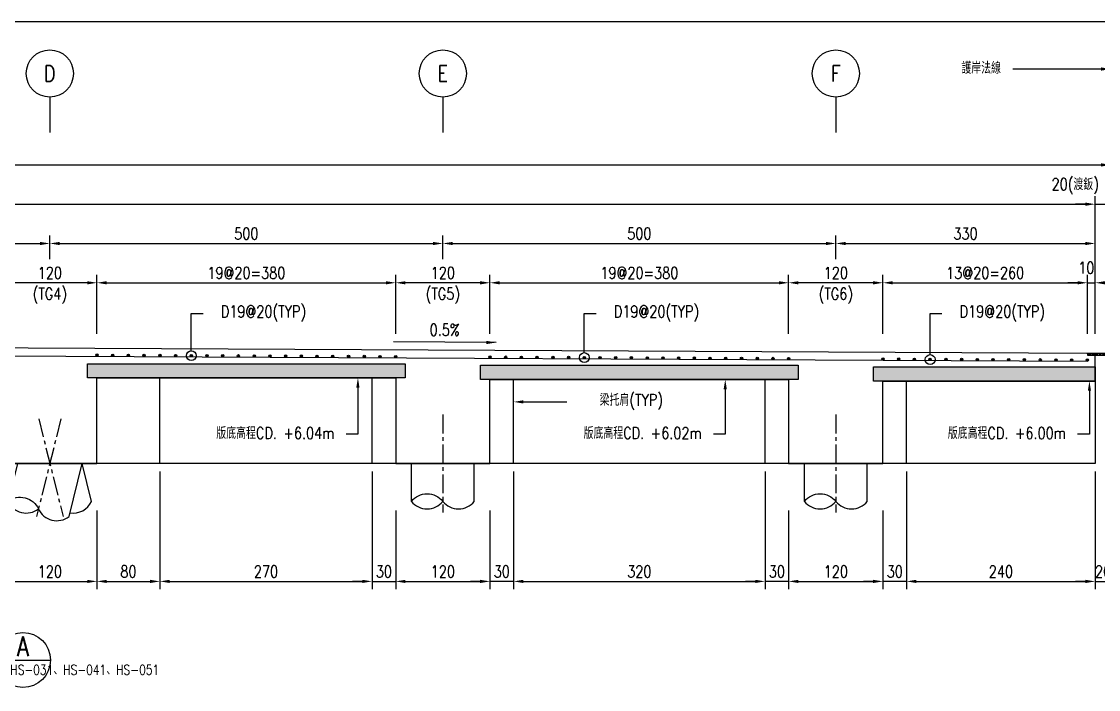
# Model space of a CAD drawing. Extents: x -791 to 13121, y -31587 to 2944.
# Drawn here: x 2029 to 3399, y 1913 to 2762 of the extents above; entities that cross this region are included whole.
import ezdxf
from ezdxf import colors
from ezdxf.entities.mleader import LeaderData, LeaderLine
from ezdxf.enums import TextEntityAlignment as Align
from ezdxf.math import Vec2, Vec3

# ---------------------------------------------------------------- set-up
doc = ezdxf.new("R2010")
doc.units = 0
doc.header["$LTSCALE"] = 0.05
doc.linetypes.add('CENTER', pattern=[50.8, 31.75, -6.35, 6.35, -6.35])
doc.layers.get('0').update_dxf_attribs({"linetype": 'CONTINUOUS'})
doc.layers.get('Defpoints').update_dxf_attribs({"linetype": 'CONTINUOUS'})
for name, color, linetype in [('HB_0', 7, 'CONTINUOUS'), ('HB_DIM', 1, 'CONTINUOUS'), ('HB_ReBar', 3, 'CONTINUOUS'), ('HB_SYMBOLS', 7, 'CONTINUOUS'), ('HB_TXT_CTEXT', 2, 'CONTINUOUS'), ('底圖', 7, 'CONTINUOUS'), ('預鑄版_HATCH', 253, 'CONTINUOUS')]:
    doc.layers.add(name, color=color, linetype=linetype)
doc.styles.get("Standard").update_dxf_attribs({"font": 'ROMANS.shx', "width": 0.8, "bigfont": 'lchinap.shx'})
doc.dimstyles.new('50cm', dxfattribs={"dimscale": 5, "dimtxt": 3, "dimasz": 2.5, "dimexe": 2, "dimexo": 2, "dimgap": 1, "dimtad": 1, "dimdsep": 46, "dimtxsty": 'Standard', "dimcen": 0, "dimclrt": 2, "dimadec": 0, "dimazin": 0, "dimtfac": 1, "dimtix": 1, "dimtmove": 2, "dimatfit": 3, "dimfxl": 0, "dimtolj": 1, "dimtzin": 0, "dimarcsym": 0})

# ---------------------------------------------------------------- blocks, each defined once
blk = doc.blocks.new('gr_t')
at = {"layer": 'HB_SYMBOLS', "color": 4, "linetype": 'Continuous'}
blk.add_line((0, -6), (0, -15), dxfattribs=at)
blk.add_circle((0, 0), 6, dxfattribs=at)
at = {"layer": 'HB_SYMBOLS', "color": 4, "linetype": 'Continuous', "width": 0.8}
blk.add_attdef('A', text='', height=4.5, dxfattribs=at).set_placement((0, 0), align=Align.MIDDLE)
blk = doc.blocks.new('*D8')
at = {"layer": 'Defpoints', "color": 0}
for p in [(3395, 2530.1), (415, 2355.1), (3395, 2355.1)]:
    blk.add_point(p, dxfattribs=at)
at = {"layer": 'HB_DIM', "color": 0, "lineweight": -2}
for p, q in [((415, 2365.1), (415, 2540.1)), ((3395, 2365.1), (3395, 2540.1)), ((427.5, 2530.1), (3382.5, 2530.1))]:
    blk.add_line(p, q, dxfattribs=at)
at = {"layer": 'HB_DIM', "color": 0}
for points in [[(427.5, 2532.1), (427.5, 2528), (415, 2530.1)], [(3382.5, 2532.1), (3382.5, 2528), (3395, 2530.1)]]:
    blk.add_solid(points, dxfattribs=at)
at = {"layer": 'HB_DIM', "color": 2, "insert": (1905, 2542.6), "char_height": 15, "attachment_point": 5}
blk.add_mtext('\\A1;2980', dxfattribs=at)
blk = doc.blocks.new('*D12')
at = {"layer": 'Defpoints', "color": 0}
for p in [(2065, 2480.1), (1565, 2450.1), (2065, 2450.1)]:
    blk.add_point(p, dxfattribs=at)
at = {"layer": 'HB_DIM', "color": 0, "lineweight": -2}
for p, q in [((1565, 2460.1), (1565, 2490.1)), ((1577.5, 2480.1), (2052.5, 2480.1)), ((2065, 2460.1), (2065, 2490.1))]:
    blk.add_line(p, q, dxfattribs=at)
at = {"layer": 'HB_DIM', "color": 0}
for points in [[(1577.5, 2482.1), (1577.5, 2478), (1565, 2480.1)], [(2052.5, 2482.1), (2052.5, 2478), (2065, 2480.1)]]:
    blk.add_solid(points, dxfattribs=at)
at = {"layer": 'HB_DIM', "color": 2, "insert": (1815, 2492.6), "char_height": 15, "attachment_point": 5}
blk.add_mtext('\\A1;500', dxfattribs=at)
blk = doc.blocks.new('*D13')
at = {"layer": 'Defpoints', "color": 0}
for p in [(2565, 2480.1), (2065, 2450.1), (2565, 2450.1)]:
    blk.add_point(p, dxfattribs=at)
at = {"layer": 'HB_DIM', "color": 0, "lineweight": -2}
for p, q in [((2065, 2460.1), (2065, 2490.1)), ((2077.5, 2480.1), (2552.5, 2480.1)), ((2565, 2460.1), (2565, 2490.1))]:
    blk.add_line(p, q, dxfattribs=at)
at = {"layer": 'HB_DIM', "color": 0}
for points in [[(2077.5, 2482.1), (2077.5, 2478), (2065, 2480.1)], [(2552.5, 2482.1), (2552.5, 2478), (2565, 2480.1)]]:
    blk.add_solid(points, dxfattribs=at)
at = {"layer": 'HB_DIM', "color": 2, "insert": (2315, 2492.6), "char_height": 15, "attachment_point": 5}
blk.add_mtext('\\A1;500', dxfattribs=at)
blk = doc.blocks.new('*D14')
at = {"layer": 'Defpoints', "color": 0}
for p in [(3065, 2480.1), (2565, 2450.1), (3065, 2450.1)]:
    blk.add_point(p, dxfattribs=at)
at = {"layer": 'HB_DIM', "color": 0, "lineweight": -2}
for p, q in [((2565, 2460.1), (2565, 2490.1)), ((2577.5, 2480.1), (3052.5, 2480.1)), ((3065, 2460.1), (3065, 2490.1))]:
    blk.add_line(p, q, dxfattribs=at)
at = {"layer": 'HB_DIM', "color": 0}
for points in [[(2577.5, 2482.1), (2577.5, 2478), (2565, 2480.1)], [(3052.5, 2482.1), (3052.5, 2478), (3065, 2480.1)]]:
    blk.add_solid(points, dxfattribs=at)
at = {"layer": 'HB_DIM', "color": 2, "insert": (2815, 2492.6), "char_height": 15, "attachment_point": 5}
blk.add_mtext('\\A1;500', dxfattribs=at)
blk = doc.blocks.new('*D15')
at = {"layer": 'Defpoints', "color": 0}
for p in [(3395, 2480.1), (3065, 2450.1), (3395, 2355.1)]:
    blk.add_point(p, dxfattribs=at)
at = {"layer": 'HB_DIM', "color": 0, "lineweight": -2}
for p, q in [((3065, 2460.1), (3065, 2490.1)), ((3077.5, 2480.1), (3382.5, 2480.1)), ((3395, 2365.1), (3395, 2490.1))]:
    blk.add_line(p, q, dxfattribs=at)
at = {"layer": 'HB_DIM', "color": 0}
for points in [[(3077.5, 2482.1), (3077.5, 2478), (3065, 2480.1)], [(3382.5, 2482.1), (3382.5, 2478), (3395, 2480.1)]]:
    blk.add_solid(points, dxfattribs=at)
at = {"layer": 'HB_DIM', "color": 2, "insert": (3230, 2492.6), "char_height": 15, "attachment_point": 5}
blk.add_mtext('\\A1;330', dxfattribs=at)
blk = doc.blocks.new('*D16')
at = {"layer": 'Defpoints', "color": 0}
for p in [(3415, 2530.1), (3395, 2355.1), (3415, 2355.1)]:
    blk.add_point(p, dxfattribs=at)
at = {"layer": 'HB_DIM', "color": 0, "lineweight": -2}
for p, q in [((3395, 2365.1), (3395, 2540.1)), ((3415, 2365.1), (3415, 2540.1)), ((3382.5, 2530.1), (3370, 2530.1)), ((3395, 2530.1), (3415, 2530.1)), ((3427.5, 2530.1), (3440, 2530.1))]:
    blk.add_line(p, q, dxfattribs=at)
at = {"layer": 'HB_DIM', "color": 0}
for points in [[(3382.5, 2532.1), (3382.5, 2528), (3395, 2530.1)], [(3427.5, 2532.1), (3427.5, 2528), (3415, 2530.1)]]:
    blk.add_solid(points, dxfattribs=at)
at = {"layer": 'HB_DIM', "color": 2, "insert": (3369.6, 2553), "char_height": 15, "attachment_point": 5}
blk.add_mtext('\\A1;20(渡鈑)', dxfattribs=at)
blk = doc.blocks.new('*D17')
at = {"layer": 'Defpoints', "color": 0}
for p in [(3415, 2580.1), (415, 2355.1), (3415, 2355.1)]:
    blk.add_point(p, dxfattribs=at)
at = {"layer": 'HB_DIM', "color": 0, "lineweight": -2}
for p, q in [((415, 2365.1), (415, 2590.1)), ((3415, 2365.1), (3415, 2590.1)), ((427.5, 2580.1), (3402.5, 2580.1))]:
    blk.add_line(p, q, dxfattribs=at)
at = {"layer": 'HB_DIM', "color": 0}
for points in [[(427.5, 2582.1), (427.5, 2578), (415, 2580.1)], [(3402.5, 2582.1), (3402.5, 2578), (3415, 2580.1)]]:
    blk.add_solid(points, dxfattribs=at)
at = {"layer": 'HB_DIM', "color": 2, "insert": (1915, 2592.6), "char_height": 15, "attachment_point": 5}
blk.add_mtext('\\A1;3000', dxfattribs=at)
blk = doc.blocks.new('*D21')
at = {"layer": 'Defpoints', "color": 0}
for p in [(2005, 2150.1), (2125, 2150.1), (2125, 2050.1)]:
    blk.add_point(p, dxfattribs=at)
at = {"layer": 'HB_DIM', "color": 0, "lineweight": -2}
for p, q in [((2005, 2140.1), (2005, 2040.1)), ((2125, 2140.1), (2125, 2040.1)), ((2017.5, 2050.1), (2112.5, 2050.1))]:
    blk.add_line(p, q, dxfattribs=at)
at = {"layer": 'HB_DIM', "color": 0}
for points in [[(2017.5, 2052.1), (2017.5, 2048), (2005, 2050.1)], [(2112.5, 2052.1), (2112.5, 2048), (2125, 2050.1)]]:
    blk.add_solid(points, dxfattribs=at)
at = {"layer": 'HB_DIM', "color": 2, "insert": (2065, 2062.6), "char_height": 15, "attachment_point": 5}
blk.add_mtext('\\A1;120', dxfattribs=at)
blk = doc.blocks.new('*D22')
at = {"layer": 'Defpoints', "color": 0}
for p in [(2505, 2150.1), (2625, 2150.1), (2625, 2050.1)]:
    blk.add_point(p, dxfattribs=at)
at = {"layer": 'HB_DIM', "color": 0, "lineweight": -2}
for p, q in [((2505, 2140.1), (2505, 2040.1)), ((2625, 2140.1), (2625, 2040.1)), ((2517.5, 2050.1), (2612.5, 2050.1))]:
    blk.add_line(p, q, dxfattribs=at)
at = {"layer": 'HB_DIM', "color": 0}
for points in [[(2517.5, 2052.1), (2517.5, 2048), (2505, 2050.1)], [(2612.5, 2052.1), (2612.5, 2048), (2625, 2050.1)]]:
    blk.add_solid(points, dxfattribs=at)
at = {"layer": 'HB_DIM', "color": 2, "insert": (2565, 2062.6), "char_height": 15, "attachment_point": 5}
blk.add_mtext('\\A1;120', dxfattribs=at)
blk = doc.blocks.new('*D23')
at = {"layer": 'Defpoints', "color": 0}
for p in [(3005, 2150.1), (3125, 2150.1), (3125, 2050.1)]:
    blk.add_point(p, dxfattribs=at)
at = {"layer": 'HB_DIM', "color": 0, "lineweight": -2}
for p, q in [((3005, 2140.1), (3005, 2040.1)), ((3125, 2140.1), (3125, 2040.1)), ((3017.5, 2050.1), (3112.5, 2050.1))]:
    blk.add_line(p, q, dxfattribs=at)
at = {"layer": 'HB_DIM', "color": 0}
for points in [[(3017.5, 2052.1), (3017.5, 2048), (3005, 2050.1)], [(3112.5, 2052.1), (3112.5, 2048), (3125, 2050.1)]]:
    blk.add_solid(points, dxfattribs=at)
at = {"layer": 'HB_DIM', "color": 2, "insert": (3065, 2062.6), "char_height": 15, "attachment_point": 5}
blk.add_mtext('\\A1;120', dxfattribs=at)
blk = doc.blocks.new('*D25')
at = {"layer": 'Defpoints', "color": 0}
for p in [(2205, 2200.1), (2125, 2150.1), (2205, 2050.1)]:
    blk.add_point(p, dxfattribs=at)
at = {"layer": 'HB_DIM', "color": 0, "lineweight": -2}
for p, q in [((2205, 2190.1), (2205, 2040.1)), ((2125, 2140.1), (2125, 2040.1)), ((2137.5, 2050.1), (2192.5, 2050.1))]:
    blk.add_line(p, q, dxfattribs=at)
at = {"layer": 'HB_DIM', "color": 0}
for points in [[(2137.5, 2052.1), (2137.5, 2048), (2125, 2050.1)], [(2192.5, 2052.1), (2192.5, 2048), (2205, 2050.1)]]:
    blk.add_solid(points, dxfattribs=at)
at = {"layer": 'HB_DIM', "color": 2, "insert": (2165, 2062.6), "char_height": 15, "attachment_point": 5}
blk.add_mtext('\\A1;80', dxfattribs=at)
blk = doc.blocks.new('*D26')
at = {"layer": 'Defpoints', "color": 0}
for p in [(2475, 2200.1), (2505, 2150.1), (2505, 2050.1)]:
    blk.add_point(p, dxfattribs=at)
at = {"layer": 'HB_DIM', "color": 0, "lineweight": -2}
for p, q in [((2475, 2190.1), (2475, 2040.1)), ((2505, 2140.1), (2505, 2040.1)), ((2462.5, 2050.1), (2450, 2050.1)), ((2475, 2050.1), (2505, 2050.1)), ((2517.5, 2050.1), (2530, 2050.1))]:
    blk.add_line(p, q, dxfattribs=at)
at = {"layer": 'HB_DIM', "color": 0}
for points in [[(2462.5, 2052.1), (2462.5, 2048), (2475, 2050.1)], [(2517.5, 2052.1), (2517.5, 2048), (2505, 2050.1)]]:
    blk.add_solid(points, dxfattribs=at)
at = {"layer": 'HB_DIM', "color": 2, "insert": (2490, 2062.6), "char_height": 15, "attachment_point": 5}
blk.add_mtext('\\A1;30', dxfattribs=at)
blk = doc.blocks.new('*D33')
at = {"layer": 'Defpoints', "color": 0}
for p in [(2655, 2200.1), (2625, 2150.1), (2625, 2050.1)]:
    blk.add_point(p, dxfattribs=at)
at = {"layer": 'HB_DIM', "color": 0, "lineweight": -2}
for p, q in [((2655, 2190.1), (2655, 2040.1)), ((2625, 2140.1), (2625, 2040.1)), ((2612.5, 2050.1), (2600, 2050.1)), ((2655, 2050.1), (2625, 2050.1)), ((2667.5, 2050.1), (2680, 2050.1))]:
    blk.add_line(p, q, dxfattribs=at)
at = {"layer": 'HB_DIM', "color": 0}
for points in [[(2612.5, 2052.1), (2612.5, 2048), (2625, 2050.1)], [(2667.5, 2052.1), (2667.5, 2048), (2655, 2050.1)]]:
    blk.add_solid(points, dxfattribs=at)
at = {"layer": 'HB_DIM', "color": 2, "insert": (2640, 2062.6), "char_height": 15, "attachment_point": 5}
blk.add_mtext('\\A1;30', dxfattribs=at)
blk = doc.blocks.new('*D34')
at = {"layer": 'Defpoints', "color": 0}
for p in [(2975, 2200.1), (3005, 2150.1), (2975, 2050.1)]:
    blk.add_point(p, dxfattribs=at)
at = {"layer": 'HB_DIM', "color": 0, "lineweight": -2}
for p, q in [((2975, 2190.1), (2975, 2040.1)), ((3005, 2140.1), (3005, 2040.1)), ((2962.5, 2050.1), (2950, 2050.1)), ((3005, 2050.1), (2975, 2050.1)), ((3017.5, 2050.1), (3030, 2050.1))]:
    blk.add_line(p, q, dxfattribs=at)
at = {"layer": 'HB_DIM', "color": 0}
for points in [[(2962.5, 2052.1), (2962.5, 2048), (2975, 2050.1)], [(3017.5, 2052.1), (3017.5, 2048), (3005, 2050.1)]]:
    blk.add_solid(points, dxfattribs=at)
at = {"layer": 'HB_DIM', "color": 2, "insert": (2990, 2062.6), "char_height": 15, "attachment_point": 5}
blk.add_mtext('\\A1;30', dxfattribs=at)
blk = doc.blocks.new('*D35')
at = {"layer": 'Defpoints', "color": 0}
for p in [(3155, 2200.1), (3125, 2150.1), (3125, 2050.1)]:
    blk.add_point(p, dxfattribs=at)
at = {"layer": 'HB_DIM', "color": 0, "lineweight": -2}
for p, q in [((3155, 2190.1), (3155, 2040.1)), ((3125, 2140.1), (3125, 2040.1)), ((3112.5, 2050.1), (3100, 2050.1)), ((3155, 2050.1), (3125, 2050.1)), ((3167.5, 2050.1), (3180, 2050.1))]:
    blk.add_line(p, q, dxfattribs=at)
at = {"layer": 'HB_DIM', "color": 0}
for points in [[(3112.5, 2052.1), (3112.5, 2048), (3125, 2050.1)], [(3167.5, 2052.1), (3167.5, 2048), (3155, 2050.1)]]:
    blk.add_solid(points, dxfattribs=at)
at = {"layer": 'HB_DIM', "color": 2, "insert": (3140, 2062.6), "char_height": 15, "attachment_point": 5}
blk.add_mtext('\\A1;30', dxfattribs=at)
blk = doc.blocks.new('*D39')
at = {"layer": 'Defpoints', "color": 0}
for p in [(2205, 2200.1), (2475, 2200.1), (2475, 2050.1)]:
    blk.add_point(p, dxfattribs=at)
at = {"layer": 'HB_DIM', "color": 0, "lineweight": -2}
for p, q in [((2205, 2190.1), (2205, 2040.1)), ((2475, 2190.1), (2475, 2040.1)), ((2217.5, 2050.1), (2462.5, 2050.1))]:
    blk.add_line(p, q, dxfattribs=at)
at = {"layer": 'HB_DIM', "color": 0}
for points in [[(2217.5, 2052.1), (2217.5, 2048), (2205, 2050.1)], [(2462.5, 2052.1), (2462.5, 2048), (2475, 2050.1)]]:
    blk.add_solid(points, dxfattribs=at)
at = {"layer": 'HB_DIM', "color": 2, "insert": (2340, 2062.6), "char_height": 15, "attachment_point": 5}
blk.add_mtext('\\A1;270', dxfattribs=at)
blk = doc.blocks.new('*D40')
at = {"layer": 'Defpoints', "color": 0}
for p in [(2655, 2200.1), (2975, 2200.1), (2975, 2050.1)]:
    blk.add_point(p, dxfattribs=at)
at = {"layer": 'HB_DIM', "color": 0, "lineweight": -2}
for p, q in [((2655, 2190.1), (2655, 2040.1)), ((2975, 2190.1), (2975, 2040.1)), ((2667.5, 2050.1), (2962.5, 2050.1))]:
    blk.add_line(p, q, dxfattribs=at)
at = {"layer": 'HB_DIM', "color": 0}
for points in [[(2667.5, 2052.1), (2667.5, 2048), (2655, 2050.1)], [(2962.5, 2052.1), (2962.5, 2048), (2975, 2050.1)]]:
    blk.add_solid(points, dxfattribs=at)
at = {"layer": 'HB_DIM', "color": 2, "insert": (2815, 2062.6), "char_height": 15, "attachment_point": 5}
blk.add_mtext('\\A1;320', dxfattribs=at)
blk = doc.blocks.new('*D41')
at = {"layer": 'Defpoints', "color": 0}
for p in [(3155, 2200.1), (3395, 2200.1), (3395, 2050.1)]:
    blk.add_point(p, dxfattribs=at)
at = {"layer": 'HB_DIM', "color": 0, "lineweight": -2}
for p, q in [((3155, 2190.1), (3155, 2040.1)), ((3395, 2190.1), (3395, 2040.1)), ((3167.5, 2050.1), (3382.5, 2050.1))]:
    blk.add_line(p, q, dxfattribs=at)
at = {"layer": 'HB_DIM', "color": 0}
for points in [[(3167.5, 2052.1), (3167.5, 2048), (3155, 2050.1)], [(3382.5, 2052.1), (3382.5, 2048), (3395, 2050.1)]]:
    blk.add_solid(points, dxfattribs=at)
at = {"layer": 'HB_DIM', "color": 2, "insert": (3275, 2062.6), "char_height": 15, "attachment_point": 5}
blk.add_mtext('\\A1;240', dxfattribs=at)
blk = doc.blocks.new('CA')
at = {"layer": 'HB_SYMBOLS', "color": 3, "linetype": 'Continuous'}
blk.add_line((0, 0), (14, 0), dxfattribs=at)
at = {"layer": 'HB_SYMBOLS', "color": 4, "linetype": 'Continuous'}
blk.add_circle((7, 0), 7, dxfattribs=at)
at = {"layer": 'HB_SYMBOLS', "color": 3, "linetype": 'Continuous', "width": 0.8}
blk.add_attdef('A', text='', height=5, dxfattribs=at).set_placement((7, 3.5), align=Align.MIDDLE)
at = {"layer": 'HB_SYMBOLS', "color": 1, "linetype": 'Continuous', "width": 0.8}
blk.add_attdef('HB2002', text='', height=2.5, dxfattribs=at).set_placement((7, -2.5), align=Align.MIDDLE)
blk = doc.blocks.new('ReBarPoint')
at = {"layer": 'HB_0'}
h = blk.add_hatch(color=0, dxfattribs=at)
h.dxf.hatch_style = 1
edge = h.paths.add_edge_path()
edge.add_arc((0, 0), 1.5, 0, 360)
at = {"layer": 'HB_ReBar', "color": 0}
blk.add_circle((0, 0), 1.5, dxfattribs=at)
blk = doc.blocks.new('*D51')
at = {"layer": 'Defpoints', "color": 0}
for p in [(2505, 2430.1), (2125, 2355.1), (2505, 2355.1)]:
    blk.add_point(p, dxfattribs=at)
at = {"layer": 'HB_DIM', "color": 0, "lineweight": -2}
for p, q in [((2125, 2365.1), (2125, 2440.1)), ((2505, 2365.1), (2505, 2440.1)), ((2137.5, 2430.1), (2492.5, 2430.1))]:
    blk.add_line(p, q, dxfattribs=at)
at = {"layer": 'HB_DIM', "color": 0}
for points in [[(2137.5, 2432.1), (2137.5, 2428), (2125, 2430.1)], [(2492.5, 2432.1), (2492.5, 2428), (2505, 2430.1)]]:
    blk.add_solid(points, dxfattribs=at)
at = {"layer": 'HB_DIM', "color": 2, "insert": (2315, 2442.6), "char_height": 15, "attachment_point": 5}
blk.add_mtext('\\A1;19@20=380', dxfattribs=at)
blk = doc.blocks.new('*D52')
at = {"layer": 'Defpoints', "color": 0}
for p in [(3005, 2430.1), (2625, 2355.1), (3005, 2355.1)]:
    blk.add_point(p, dxfattribs=at)
at = {"layer": 'HB_DIM', "color": 0, "lineweight": -2}
for p, q in [((2625, 2365.1), (2625, 2440.1)), ((3005, 2365.1), (3005, 2440.1)), ((2637.5, 2430.1), (2992.5, 2430.1))]:
    blk.add_line(p, q, dxfattribs=at)
at = {"layer": 'HB_DIM', "color": 0}
for points in [[(2637.5, 2432.1), (2637.5, 2428), (2625, 2430.1)], [(2992.5, 2432.1), (2992.5, 2428), (3005, 2430.1)]]:
    blk.add_solid(points, dxfattribs=at)
at = {"layer": 'HB_DIM', "color": 2, "insert": (2815, 2442.6), "char_height": 15, "attachment_point": 5}
blk.add_mtext('\\A1;19@20=380', dxfattribs=at)
blk = doc.blocks.new('*D53')
at = {"layer": 'Defpoints', "color": 0}
for p in [(3385, 2430.1), (3125, 2355.1), (3385, 2355.1)]:
    blk.add_point(p, dxfattribs=at)
at = {"layer": 'HB_DIM', "color": 0, "lineweight": -2}
for p, q in [((3125, 2365.1), (3125, 2440.1)), ((3385, 2365.1), (3385, 2440.1)), ((3137.5, 2430.1), (3372.5, 2430.1))]:
    blk.add_line(p, q, dxfattribs=at)
at = {"layer": 'HB_DIM', "color": 0}
for points in [[(3137.5, 2432.1), (3137.5, 2428), (3125, 2430.1)], [(3372.5, 2432.1), (3372.5, 2428), (3385, 2430.1)]]:
    blk.add_solid(points, dxfattribs=at)
at = {"layer": 'HB_DIM', "color": 2, "insert": (3255, 2442.6), "char_height": 15, "attachment_point": 5}
blk.add_mtext('\\A1;13@20=260', dxfattribs=at)
blk = doc.blocks.new('*D54')
at = {"layer": 'Defpoints', "color": 0}
for p in [(3395, 2430.1), (3385, 2355.1), (3395, 2355.1)]:
    blk.add_point(p, dxfattribs=at)
at = {"layer": 'HB_DIM', "color": 0, "lineweight": -2}
for p, q in [((3385, 2365.1), (3385, 2440.1)), ((3395, 2365.1), (3395, 2440.1)), ((3372.5, 2430.1), (3360, 2430.1)), ((3385, 2430.1), (3395, 2430.1)), ((3407.5, 2430.1), (3420, 2430.1))]:
    blk.add_line(p, q, dxfattribs=at)
at = {"layer": 'HB_DIM', "color": 0}
for points in [[(3372.5, 2432.1), (3372.5, 2428), (3385, 2430.1)], [(3407.5, 2432.1), (3407.5, 2428), (3395, 2430.1)]]:
    blk.add_solid(points, dxfattribs=at)
at = {"layer": 'HB_DIM', "color": 2, "insert": (3383.7, 2449.2), "char_height": 15, "attachment_point": 5}
blk.add_mtext('\\A1;10', dxfattribs=at)
blk = doc.blocks.new('*D56')
at = {"layer": 'Defpoints', "color": 0}
for p in [(3395, 2200.1), (3415, 2200.1), (3415, 2050.1)]:
    blk.add_point(p, dxfattribs=at)
at = {"layer": 'HB_DIM', "color": 0, "lineweight": -2}
for p, q in [((3395, 2190.1), (3395, 2040.1)), ((3415, 2190.1), (3415, 2040.1)), ((3382.5, 2050.1), (3370, 2050.1)), ((3395, 2050.1), (3415, 2050.1)), ((3427.5, 2050.1), (3440, 2050.1))]:
    blk.add_line(p, q, dxfattribs=at)
at = {"layer": 'HB_DIM', "color": 0}
for points in [[(3382.5, 2052.1), (3382.5, 2048), (3395, 2050.1)], [(3427.5, 2052.1), (3427.5, 2048), (3415, 2050.1)]]:
    blk.add_solid(points, dxfattribs=at)
at = {"layer": 'HB_DIM', "color": 2, "insert": (3405, 2062.6), "char_height": 15, "attachment_point": 5}
blk.add_mtext('\\A1;20', dxfattribs=at)
blk = doc.blocks.new('*D756')
at = {"layer": 'Defpoints', "color": 0}
for p in [(2005, 2430.1), (2005, 2355.1), (2125, 2355.1)]:
    blk.add_point(p, dxfattribs=at)
at = {"layer": 'HB_DIM', "color": 0, "lineweight": -2}
for p, q in [((2005, 2365.1), (2005, 2440.1)), ((2125, 2365.1), (2125, 2440.1)), ((2112.5, 2430.1), (2017.5, 2430.1))]:
    blk.add_line(p, q, dxfattribs=at)
at = {"layer": 'HB_DIM', "color": 0}
for points in [[(2017.5, 2432.1), (2017.5, 2428), (2005, 2430.1)], [(2112.5, 2432.1), (2112.5, 2428), (2125, 2430.1)]]:
    blk.add_solid(points, dxfattribs=at)
at = {"layer": 'HB_DIM', "color": 2, "char_height": 15, "attachment_point": 5}
for s, insert in [('\\A1;120', (2065, 2442.6)), ('\\A1;(TG4)', (2065, 2413.6))]:
    blk.add_mtext(s, dxfattribs=dict(at, insert=insert))
blk = doc.blocks.new('*D757')
at = {"layer": 'Defpoints', "color": 0}
for p in [(2505, 2430.1), (2505, 2355.1), (2625, 2355.1)]:
    blk.add_point(p, dxfattribs=at)
at = {"layer": 'HB_DIM', "color": 0, "lineweight": -2}
for p, q in [((2505, 2365.1), (2505, 2440.1)), ((2625, 2365.1), (2625, 2440.1)), ((2612.5, 2430.1), (2517.5, 2430.1))]:
    blk.add_line(p, q, dxfattribs=at)
at = {"layer": 'HB_DIM', "color": 0}
for points in [[(2517.5, 2432.1), (2517.5, 2428), (2505, 2430.1)], [(2612.5, 2432.1), (2612.5, 2428), (2625, 2430.1)]]:
    blk.add_solid(points, dxfattribs=at)
at = {"layer": 'HB_DIM', "color": 2, "char_height": 15, "attachment_point": 5}
for s, insert in [('\\A1;120', (2565, 2442.6)), ('\\A1;(TG5)', (2565, 2413.6))]:
    blk.add_mtext(s, dxfattribs=dict(at, insert=insert))
blk = doc.blocks.new('*D758')
at = {"layer": 'Defpoints', "color": 0}
for p in [(3005, 2430.1), (3005, 2355.1), (3125, 2355.1)]:
    blk.add_point(p, dxfattribs=at)
at = {"layer": 'HB_DIM', "color": 0, "lineweight": -2}
for p, q in [((3005, 2365.1), (3005, 2440.1)), ((3125, 2365.1), (3125, 2440.1)), ((3112.5, 2430.1), (3017.5, 2430.1))]:
    blk.add_line(p, q, dxfattribs=at)
at = {"layer": 'HB_DIM', "color": 0}
for points in [[(3017.5, 2432.1), (3017.5, 2428), (3005, 2430.1)], [(3112.5, 2432.1), (3112.5, 2428), (3125, 2430.1)]]:
    blk.add_solid(points, dxfattribs=at)
at = {"layer": 'HB_DIM', "color": 2, "char_height": 15, "attachment_point": 5}
for s, insert in [('\\A1;120', (3065, 2442.6)), ('\\A1;(TG6)', (3065, 2413.6))]:
    blk.add_mtext(s, dxfattribs=dict(at, insert=insert))
blk = doc.blocks.new('80cm斜樁側面')
at = {"layer": 'HB_0', "linetype": 'Continuous'}
for points in [[(-41.2, 0), (-53.2, -48.1)], [(24.4, -67.5), (41.2, 0)]]:
    blk.add_lwpolyline(points, dxfattribs=at)
at = {"layer": 'HB_0'}
blk.add_lwpolyline([(53.2, -48.1), (41.2, 0)], dxfattribs=at)
at = {"layer": 'HB_0', "linetype": 'Continuous'}
for points in [[(-53.2, -48.1, -0.48), (-14.4, -57.8, 0.48), (24.4, -67.5, 0.48)], [(-53.2, -48.1, 0.48), (-14.4, -57.8, 0.48)], [(25.6, -62.6, 0.340232), (53.2, -48.1)]]:
    blk.add_lwpolyline(points, format="xyb", dxfattribs=at)
at = {"layer": 'HB_DIM', "color": 1, "linetype": 'CENTER', "ltscale": 15}
for p, q in [((14.2, 57), (-16.8, -67.3)), ((-14.2, 57), (16.8, -67.3))]:
    blk.add_line(p, q, dxfattribs=at)
blk = doc.blocks.new('80cm直樁')
at = {"layer": 'HB_0', "linetype": 'Continuous'}
for p, q in [((-40, -48.1), (-40, 0)), ((40, -48.1), (40, 0))]:
    blk.add_line(p, q, dxfattribs=at)
for points in [[(-40, -48.1, -0.48), (0, -48.1, 0.48), (40, -48.1, 0.48)], [(-40, -48.1, 0.48), (0, -48.1, 0.48)]]:
    blk.add_lwpolyline(points, format="xyb", dxfattribs=at)
at = {"layer": 'HB_DIM', "color": 1, "linetype": 'CENTER', "ltscale": 15}
blk.add_line((0, 62.2), (0, -62.2), dxfattribs=at)
blk = doc.blocks.new('_DotBlank')
at = {"color": 0, "linetype": 'ByBlock', "lineweight": -2}
blk.add_line((-0.5, 0), (-1, 0), dxfattribs=at)
blk.add_circle((0, 0), 0.5, dxfattribs=at)

msp = doc.modelspace()

# ---------------------------------------------------------------- hatches: boundary and pattern name
at = {"layer": 'HB_0'}
h = msp.add_hatch(dxfattribs=at)
h.set_pattern_fill('STEEL', color=1)
h.set_pattern_definition([(45, (-5664.1806, 33468.3417), (-2.24506403, 2.24506403), []), (45, (-5664.1806, 33469.9292), (-2.24506403, 2.24506403), [])])
h.paths.add_polyline_path([(3385, 2338.055), (3425, 2338.055), (3425, 2340.055), (3385, 2340.055)])
at = {"layer": '預鑄版_HATCH', "linetype": 'Continuous'}
h = msp.add_hatch(color=256, dxfattribs=at)
h.dxf.hatch_style = 2
h.paths.add_polyline_path([(2113, 2327.054), (2517, 2327.054), (2517, 2309.054), (2113, 2309.054)])
h = msp.add_hatch(color=256, dxfattribs=at)
h.dxf.hatch_style = 2
h.paths.add_polyline_path([(2613, 2325.054), (3017, 2325.054), (3017, 2307.054), (2613, 2307.054)])
h = msp.add_hatch(color=256, dxfattribs=at)
h.dxf.hatch_style = 2
h.paths.add_polyline_path([(3113, 2323.055), (3395, 2323.055), (3395, 2305.055), (3113, 2305.055)])

# ---------------------------------------------------------------- linework, layer by layer
at = {"layer": 'Defpoints', "color": 217}
msp.add_lwpolyline([(3945, 445), (2947.5, 445), (2947.5, 0), (0, 0), (0, 2762.5), (3945, 2762.5)], close=True, dxfattribs=at)
at = {"layer": 'HB_0', "color": 4}
msp.add_line((3395, 2305.055), (3395, 2335.055), dxfattribs=at)
at = {"layer": 'HB_0', "color": 252}
for p, q in [((2205, 2200.055), (2205, 2309.054)), ((2475, 2200.055), (2475, 2309.054)), ((2655, 2200.055), (2655, 2307.054)), ((2975, 2200.055), (2975, 2307.054)), ((3155, 2200.055), (3155, 2305.055))]:
    msp.add_line(p, q, dxfattribs=at)
at = {"layer": 'HB_0', "color": 4}
msp.add_lwpolyline([(625, 2317.055), (1005, 2317.055), (1005, 2200.055), (1125, 2200.055), (1125, 2314.054), (1505, 2314.054), (1505, 2200.055), (1625, 2200.055), (1625, 2312.054), (2005, 2312.054), (2005, 2200.055), (2125, 2200.055), (2125, 2309.054), (2505, 2309.054), (2505, 2200.055), (2625, 2200.055), (2625, 2307.054), (3005, 2307.054), (3005, 2200.055), (3125, 2200.055), (3125, 2305.055), (3395, 2305.055), (3395, 2340.155), (425.05, 2355.005, 0.41567878)], format="xyb", dxfattribs=at)
at = {"layer": 'HB_0'}
msp.add_lwpolyline([(3385, 2338.055), (3425, 2338.055), (3425, 2340.055), (3385, 2340.055)], close=True, dxfattribs=at)
at = {"layer": 'HB_0', "color": 7, "linetype": 'Continuous'}
for points in [[(2113, 2327.054), (2517, 2327.054), (2517, 2309.054), (2113, 2309.054)], [(2613, 2325.054), (3017, 2325.054), (3017, 2307.054), (2613, 2307.054)], [(3113, 2323.055), (3395, 2323.055), (3395, 2305.055), (3113, 2305.055)]]:
    msp.add_lwpolyline(points, close=True, dxfattribs=at)
at = {"layer": 'HB_0'}
msp.add_lwpolyline([(3395, 2305.055), (3395, 2200.055), (415, 2200.055), (415, 2280.055)], dxfattribs=at)
at = {"layer": 'HB_ReBar'}
msp.add_line((425, 2345.005), (3385, 2330.205), dxfattribs=at)

# ---------------------------------------------------------------- block references
at = {"layer": 'HB_0'}
for name, p in [('80cm直樁', (2565, 2200.055)), ('80cm直樁', (3065, 2200.055)), ('80cm斜樁側面', (2065, 2200.055))]:
    msp.add_blockref(name, p, dxfattribs=at)
at = {"layer": 'HB_ReBar'}
for p in [(2125, 2338.005), (2145, 2337.905), (2165, 2337.805), (2185, 2337.705), (2205, 2337.605), (2225, 2337.505), (2245, 2337.405), (2265, 2337.305), (2285, 2337.205), (2305, 2337.105), (2325, 2337.005), (2345, 2336.905), (2365, 2336.805), (2385, 2336.705), (2405, 2336.605), (2425, 2336.505), (2445, 2336.405), (2465, 2336.305), (2485, 2336.205), (2505, 2336.105), (2625, 2335.505), (2645, 2335.405), (2665, 2335.305), (2685, 2335.205), (2705, 2335.105), (2725, 2335.005), (2745, 2334.905), (2765, 2334.805), (2785, 2334.705), (2805, 2334.605), (2825, 2334.505), (2845, 2334.405), (2865, 2334.305), (2885, 2334.205), (2905, 2334.105), (2925, 2334.005), (2945, 2333.905), (2965, 2333.805), (2985, 2333.705), (3005, 2333.605), (3125, 2333.005), (3145, 2332.905), (3165, 2332.805), (3185, 2332.705), (3205, 2332.605), (3225, 2332.505), (3245, 2332.405), (3265, 2332.305), (3285, 2332.205), (3305, 2332.105), (3325, 2332.005), (3345, 2331.905), (3365, 2331.805), (3385, 2331.705)]:
    msp.add_blockref('ReBarPoint', p, dxfattribs=at)
at = {"layer": 'HB_TXT_CTEXT', "linetype": 'Continuous'}
ref = msp.add_blockref('CA', (1995.759, 1950.055), dxfattribs=dict(at, xscale=4.99999875465619, yscale=4.99999875465619, zscale=4.99999875465619))
ref.add_attrib('HB2002', 'HS-031、HS-041、HS-051', dxfattribs={"layer": 'HB_SYMBOLS', "color": 1, "linetype": 'Continuous', "height": 12.5, "width": 0.8}).set_placement((2109.438, 1937.555), align=Align.MIDDLE)
ref.add_attrib('A', 'A', dxfattribs={"layer": 'HB_SYMBOLS', "color": 3, "linetype": 'Continuous', "height": 25, "width": 0.8}).set_placement((2030.759, 1967.555), align=Align.MIDDLE)
at = {"layer": '底圖'}
ref = msp.add_blockref('gr_t', (2065, 2696.371), dxfattribs=dict(at, xscale=5, yscale=5, zscale=5))
ref.add_attrib('A', 'D', dxfattribs={"layer": 'HB_SYMBOLS', "color": 4, "linetype": 'Continuous', "height": 20, "width": 0.8}).set_placement((2065, 2696.371), align=Align.MIDDLE)
ref = msp.add_blockref('gr_t', (2565, 2696.371), dxfattribs=dict(at, xscale=5, yscale=5, zscale=5))
ref.add_attrib('A', 'E', dxfattribs={"layer": 'HB_SYMBOLS', "color": 4, "linetype": 'Continuous', "height": 20, "width": 0.8}).set_placement((2565, 2696.371), align=Align.MIDDLE)
ref = msp.add_blockref('gr_t', (3065, 2696.371), dxfattribs=dict(at, xscale=5, yscale=5, zscale=5))
ref.add_attrib('A', 'F', dxfattribs={"layer": 'HB_SYMBOLS', "color": 4, "linetype": 'Continuous', "height": 20, "width": 0.8}).set_placement((3065, 2696.371), align=Align.MIDDLE)

# ---------------------------------------------------------------- texts
at = {"layer": 'HB_TXT_CTEXT', "linetype": 'Continuous', "width": 0.8}
msp.add_text('0.5%%%', height=15, dxfattribs=at).set_placement((2548.23, 2370.139), align=Align.MIDDLE_LEFT)

# ---------------------------------------------------------------- dimensions: what is measured, and where the dimension line sits
at = {"layer": 'HB_DIM'}
for base, p1, p2, picture, middle in [((3415, 2580.055), (415, 2355.055), (3415, 2355.055), '*D17', (1915, 2592.555)), ((3395, 2530.055), (415, 2355.055), (3395, 2355.055), '*D8', (1905, 2542.555)), ((2065, 2480.055), (1565, 2450.055), (2065, 2450.055), '*D12', (1815, 2492.555)), ((2565, 2480.055), (2065, 2450.055), (2565, 2450.055), '*D13', (2315, 2492.555)), ((3065, 2480.055), (2565, 2450.055), (3065, 2450.055), '*D14', (2815, 2492.555)), ((3395, 2480.055), (3065, 2450.055), (3395, 2355.055), '*D15', (3230, 2492.555)), ((2205, 2050.055), (2125, 2150.055), (2205, 2200.055), '*D25', (2165, 2062.555)), ((2475, 2050.055), (2205, 2200.055), (2475, 2200.055), '*D39', (2340, 2062.555)), ((2505, 2050.055), (2475, 2200.055), (2505, 2150.055), '*D26', (2490, 2062.555)), ((2625, 2050.055), (2655, 2200.055), (2625, 2150.055), '*D33', (2640, 2062.555)), ((2975, 2050.055), (2655, 2200.055), (2975, 2200.055), '*D40', (2815, 2062.555)), ((2975, 2050.055), (3005, 2150.055), (2975, 2200.055), '*D34', (2990, 2062.555)), ((3125, 2050.055), (3155, 2200.055), (3125, 2150.055), '*D35', (3140, 2062.555)), ((3395, 2050.055), (3155, 2200.055), (3395, 2200.055), '*D41', (3275, 2062.555)), ((3415, 2050.055), (3395, 2200.055), (3415, 2200.055), '*D56', (3405, 2062.555)), ((2125, 2050.055), (2005, 2150.055), (2125, 2150.055), '*D21', (2065, 2062.555)), ((2625, 2050.055), (2505, 2150.055), (2625, 2150.055), '*D22', (2565, 2062.555)), ((3125, 2050.055), (3005, 2150.055), (3125, 2150.055), '*D23', (3065, 2062.555))]:
    dim = msp.add_linear_dim(base=base, p1=p1, p2=p2, dimstyle='50cm', dxfattribs=at)
    dim.commit()
    dim.dimension.update_dxf_attribs({"geometry": picture, "text_midpoint": middle})
dim = msp.add_linear_dim(base=(3415, 2530.055), p1=(3395, 2355.055), p2=(3415, 2355.055), text='<>(渡鈑)', dimstyle='50cm', dxfattribs=at)
dim.commit()
dim.dimension.update_dxf_attribs({"geometry": '*D16', "text_midpoint": (3369.631, 2553.027), "dimtype": 160})
dim = msp.add_linear_dim(base=(3395, 2430.055), p1=(3385, 2355.055), p2=(3395, 2355.055), dimstyle='50cm', dxfattribs=at)
dim.commit()
dim.dimension.update_dxf_attribs({"geometry": '*D54', "text_midpoint": (3383.732, 2449.187), "dimtype": 160})
for base, p1, p2, text, picture, middle in [((2005, 2430.055), (2125, 2355.055), (2005, 2355.055), '<>\\X(TG4)', '*D756', (2065, 2430.055)), ((2505, 2430.055), (2625, 2355.055), (2505, 2355.055), '<>\\X(TG5)', '*D757', (2565, 2430.055)), ((3005, 2430.055), (3125, 2355.055), (3005, 2355.055), '<>\\X(TG6)', '*D758', (3065, 2430.055))]:
    dim = msp.add_linear_dim(base=base, p1=p1, p2=p2, angle=180, text=text, dimstyle='50cm', dxfattribs=at)
    dim.commit()
    dim.dimension.update_dxf_attribs({"geometry": picture, "text_midpoint": middle})
for base, p1, p2, text, picture, middle in [((2505, 2430.055), (2125, 2355.055), (2505, 2355.055), '19@20=<>', '*D51', (2315, 2442.555)), ((3005, 2430.055), (2625, 2355.055), (3005, 2355.055), '19@20=<>', '*D52', (2815, 2442.555)), ((3385, 2430.055), (3125, 2355.055), (3385, 2355.055), '13@20=<>', '*D53', (3255, 2442.555))]:
    dim = msp.add_linear_dim(base=base, p1=p1, p2=p2, text=text, dimstyle='50cm', dxfattribs=at)
    dim.commit()
    dim.dimension.update_dxf_attribs({"geometry": picture, "text_midpoint": middle})

# ---------------------------------------------------------------- leaders
msp.add_leader([(2632.982, 2354.058), (2502.227, 2354.711)], dimstyle='50cm', dxfattribs=at)
ml = msp.add_multileader_mtext('Standard', dxfattribs=at)
ml.set_content('護岸法線', color=2)
ml.set_leader_properties(color=1)
ml.build(insert=Vec2(0, 0))
ml.multileader.update_dxf_attribs({"dogleg_length": 3, "arrow_head_size": 12.5, "scale": 5})
ctx = ml.context
ctx.base_point, ctx.scale, ctx.char_height, ctx.arrow_head_size, ctx.landing_gap_size, ctx.plane_origin = Vec3(3179.879, 2702.048), 5, 15, 12.5, 15, Vec3(3415, 2727.048)
ctx.text_align_type = 2
notes = []
notes.append((ctx, [(0, (1, 1, 0), (3305.129, 2702.048), (-1, 0), 15, [(0, [(3415, 2702.048)], 0, [])])]))
ctx.mtext.insert, ctx.mtext.alignment, ctx.mtext.flow_direction = Vec3(3275.129, 2710.955), 3, 5
ml = msp.add_multileader_mtext('Standard', dxfattribs=at)
ml.set_content('D19@20(TYP)', color=2)
ml.set_leader_properties(color=1)
ml.set_arrow_properties(name='DOTBLANK')
ml.build(insert=Vec2(0, 0))
ml.multileader.update_dxf_attribs({"dogleg_length": 3, "arrow_head_size": 12.5, "scale": 5})
ctx = ml.context
ctx.base_point, ctx.scale, ctx.char_height, ctx.arrow_head_size, ctx.landing_gap_size, ctx.plane_origin = Vec3(2260, 2390.998), 5, 15, 12.5, 15, Vec3(2245, 2339.605)
ctx.text_align_type = 2
notes.append((ctx, [(0, (1, 1, 0), (2245, 2390.998), (1, 0), 15, [(0, [(2245, 2337.405)], 0, [])])]))
ctx.mtext.insert, ctx.mtext.alignment, ctx.mtext.flow_direction = Vec3(2391, 2400.998), 3, 5
ml = msp.add_multileader_mtext('Standard', dxfattribs=at)
ml.set_content('D19@20(TYP)', color=2)
ml.set_leader_properties(color=1)
ml.set_arrow_properties(name='DOTBLANK')
ml.build(insert=Vec2(0, 0))
ml.multileader.update_dxf_attribs({"dogleg_length": 3, "arrow_head_size": 12.5, "scale": 5})
ctx = ml.context
ctx.base_point, ctx.scale, ctx.char_height, ctx.arrow_head_size, ctx.landing_gap_size, ctx.plane_origin = Vec3(2760, 2390.998), 5, 15, 12.5, 15, Vec3(2745, 2339.605)
ctx.text_align_type = 2
notes.append((ctx, [(0, (1, 1, 0), (2745, 2390.998), (1, 0), 15, [(0, [(2745, 2334.905)], 0, [])])]))
ctx.mtext.insert, ctx.mtext.alignment, ctx.mtext.flow_direction = Vec3(2891, 2400.998), 3, 5
ml = msp.add_multileader_mtext('Standard', dxfattribs=at)
ml.set_content('D19@20(TYP)', color=2)
ml.set_leader_properties(color=1)
ml.set_arrow_properties(name='DOTBLANK')
ml.build(insert=Vec2(0, 0))
ml.multileader.update_dxf_attribs({"dogleg_length": 3, "arrow_head_size": 12.5, "scale": 5})
ctx = ml.context
ctx.base_point, ctx.scale, ctx.char_height, ctx.arrow_head_size, ctx.landing_gap_size, ctx.plane_origin = Vec3(3200, 2390.998), 5, 15, 12.5, 15, Vec3(3185, 2339.605)
ctx.text_align_type = 2
notes.append((ctx, [(0, (1, 1, 0), (3185, 2390.998), (1, 0), 15, [(0, [(3185, 2332.405)], 0, [])])]))
ctx.mtext.insert, ctx.mtext.alignment, ctx.mtext.flow_direction = Vec3(3331, 2400.998), 3, 5
ml = msp.add_multileader_mtext('Standard', dxfattribs=at)
ml.set_content('版底高程CD. +6.04m', color=2)
ml.set_leader_properties(color=1)
ml.build(insert=Vec2(0, 0))
ml.multileader.update_dxf_attribs({"dogleg_length": 3, "arrow_head_size": 12.5, "scale": 5})
ctx = ml.context
ctx.base_point, ctx.scale, ctx.char_height, ctx.arrow_head_size, ctx.landing_gap_size, ctx.plane_origin = Vec3(2218.03, 2237.486), 5, 15, 12.5, 15, Vec3(2456.958, 2317.055)
ctx.text_align_type = 2
notes.append((ctx, [(0, (1, 1, 0), (2456.958, 2237.486), (-1, 0), 15, [(0, [(2456.958, 2309.054)], 0, [])])]))
ctx.mtext.insert, ctx.mtext.alignment, ctx.mtext.flow_direction = Vec3(2426.958, 2246.392), 3, 5
ml = msp.add_multileader_mtext('Standard', dxfattribs=at)
ml.set_content('版底高程CD. +6.02m', color=2)
ml.set_leader_properties(color=1)
ml.build(insert=Vec2(0, 0))
ml.multileader.update_dxf_attribs({"dogleg_length": 3, "arrow_head_size": 12.5, "scale": 5})
ctx = ml.context
ctx.base_point, ctx.scale, ctx.char_height, ctx.arrow_head_size, ctx.landing_gap_size, ctx.plane_origin = Vec3(2685.358, 2237.486), 5, 15, 12.5, 15, Vec3(2924.287, 2317.055)
ctx.text_align_type = 2
notes.append((ctx, [(0, (1, 1, 0), (2924.287, 2237.486), (-1, 0), 15, [(0, [(2924.287, 2307.054)], 0, [])])]))
ctx.mtext.insert, ctx.mtext.alignment, ctx.mtext.flow_direction = Vec3(2894.287, 2246.392), 3, 5
ml = msp.add_multileader_mtext('Standard', dxfattribs=at)
ml.set_content('版底高程CD. +6.00m', color=2)
ml.set_leader_properties(color=1)
ml.build(insert=Vec2(0, 0))
ml.multileader.update_dxf_attribs({"dogleg_length": 3, "arrow_head_size": 12.5, "scale": 5})
ctx = ml.context
ctx.base_point, ctx.scale, ctx.char_height, ctx.arrow_head_size, ctx.landing_gap_size, ctx.plane_origin = Vec3(3148.707, 2237.486), 5, 15, 12.5, 15, Vec3(3387.636, 2317.055)
ctx.text_align_type = 2
notes.append((ctx, [(0, (1, 1, 0), (3387.636, 2237.486), (-1, 0), 15, [(0, [(3387.641, 2305.141)], 0, [])])]))
ctx.mtext.insert, ctx.mtext.alignment, ctx.mtext.flow_direction = Vec3(3357.636, 2246.392), 3, 5
ml = msp.add_multileader_mtext('Standard', dxfattribs=at)
ml.set_content('梁托肩(TYP)', color=2)
ml.set_leader_properties(color=1)
ml.build(insert=Vec2(0, 0))
ml.multileader.update_dxf_attribs({"dogleg_length": 3, "arrow_head_size": 12.5, "scale": 5})
ctx = ml.context
ctx.base_point, ctx.scale, ctx.char_height, ctx.arrow_head_size, ctx.landing_gap_size, ctx.plane_origin = Vec3(2722.583, 2278.485), 5, 15, 12.5, 15, Vec3(2655, 2278.485)
ctx.text_align_type = 2
notes.append((ctx, [(0, (1, 1, 0), (2707.583, 2278.485), (1, 0), 15, [(0, [(2655, 2278.485)], 0, [])])]))
ctx.mtext.insert, ctx.mtext.alignment, ctx.mtext.flow_direction = Vec3(2844.975, 2288.485), 3, 5
for ctx, leaders in notes:
    for number, flags, end, landing, length, lines in leaders:
        leader = LeaderData()
        leader.index, (leader.has_last_leader_line, leader.has_dogleg_vector, leader.attachment_direction) = number, flags
        leader.last_leader_point, leader.dogleg_vector, leader.dogleg_length = Vec3(end), Vec3(landing), length
        for number, points, colour, breaks in lines:
            line = LeaderLine()
            line.index, line.vertices, line.color, line.breaks = number, Vec3.list(points), colors.encode_raw_color(colour), breaks
            leader.lines.append(line)
        ctx.leaders.append(leader)

doc.saveas('drawing.dxf')
